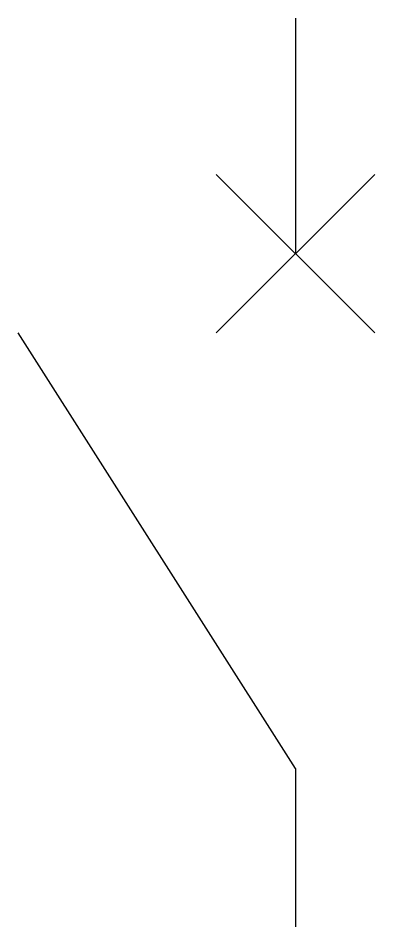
# Model space of a CAD drawing. Header units: millimetres. Extents: x -6.9 to 2, y -22.5 to 0.
import ezdxf
from ezdxf.enums import TextEntityAlignment as Align

# ---------------------------------------------------------------- set-up
doc = ezdxf.new("R2010")
doc.units = ezdxf.units.MM
doc.layers.get('0').update_dxf_attribs({"linetype": 'CONTINUOUS'})
doc.styles.add('ARIAL', font='arial.ttf')

# ---------------------------------------------------------------- blocks, each defined once
blk = doc.blocks.new('291_E_MV_SLD_IEC60617_circuit_breaker')
at = {"true_color": 0x0000ff}
for p, q in [((0, 0), (0, -5.833)), ((-1.961, -3.873), (1.961, -7.794)), ((-1.961, -7.794), (1.961, -3.873)), ((0, -18.578), (-6.863, -7.794)), ((0, -18.578), (0, -22.5))]:
    blk.add_line(p, q, dxfattribs=at)
at = {"true_color": 0x0000ff, "style": 'ARIAL'}
blk.add_attdef('TAG', text='', height=2.5, dxfattribs=at).set_placement((-8.863, -2.2), align=Align.RIGHT)
at = {"color": 7, "style": 'ARIAL'}
for tag, p in [('RATED_CURRENT', (-8.863, -9)), ('BREAKING_CAPACITY', (-8.863, -12)), ('MANUFACTURER', (-8.863, -15))]:
    blk.add_attdef(tag, text='', height=1.7, dxfattribs=at).set_placement(p, align=Align.RIGHT)

msp = doc.modelspace()

# ---------------------------------------------------------------- block references
msp.add_blockref('291_E_MV_SLD_IEC60617_circuit_breaker', (0, 0))

doc.saveas('drawing.dxf')
